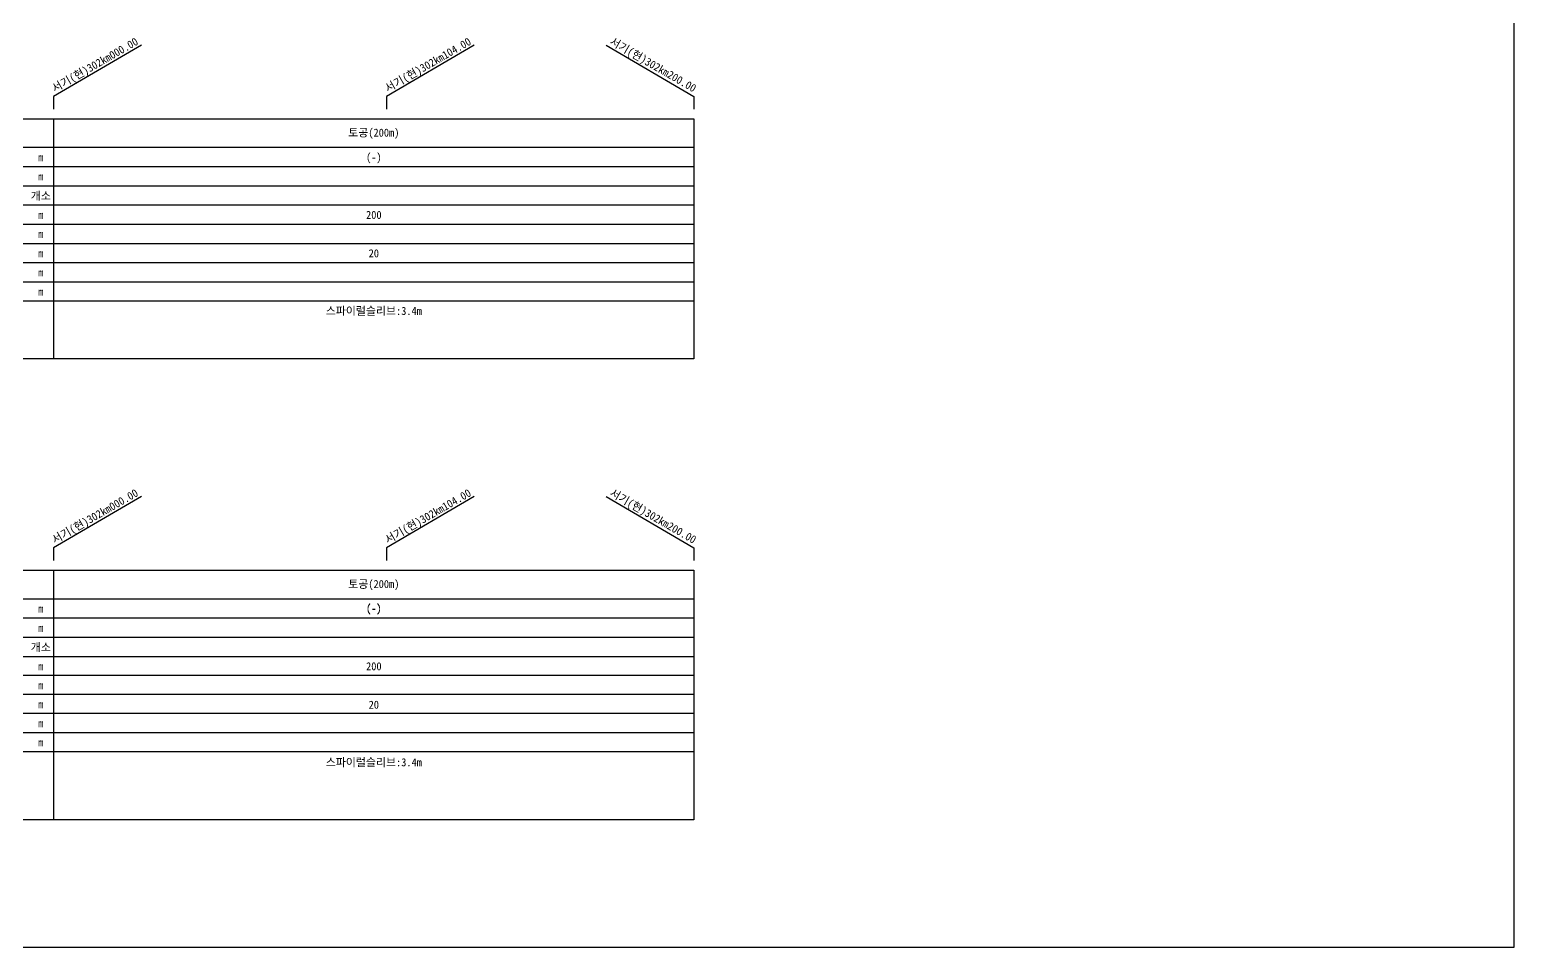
# Model space of a CAD drawing. Header units: millimetres. Extents: x 3302 to 4098, y 1103 to 1809.
# Drawn here: x 3634.2 to 4097.9, y 1103.1 to 1389.7 of the extents above; entities that cross this region are included whole.
import ezdxf
from ezdxf.enums import TextEntityAlignment as Align
from ezdxf.xclip import XClip

# ---------------------------------------------------------------- set-up
doc = ezdxf.new("R2010")
doc.units = ezdxf.units.MM
doc.header["$LTSCALE"] = 10
doc.header["$MEASUREMENT"] = 0
doc.header["$XCLIPFRAME"] = 2
for name, color, linetype in [('TT-TABL-LIN1', 4, 'Continuous'), ('TT-TABL-LIN2', 1, 'Continuous'), ('TT-TABL-TEX2', 3, 'Continuous'), ('TZ-BASE', 253, 'Continuous'), ('TZ-LEAL', 1, 'Continuous'), ('TZ-LEAT', 3, 'Continuous')]:
    doc.layers.add(name, color=color, linetype=linetype)
doc.styles.get("Standard").update_dxf_attribs({"font": 'GulimChe.ttf'})

# ---------------------------------------------------------------- blocks, each defined once
blk = doc.blocks.new('JD-FGHFFJ4HDG')
at = {"layer": 'TZ-BASE'}
for p, q in [((40.02, -270.98), (109.75, 271.65)), ((139.21, -283.72), (200.68, 194.66))]:
    blk.add_line(p, q, dxfattribs=at)

msp = doc.modelspace()

# ---------------------------------------------------------------- linework, layer by layer
at = {"layer": 'TT-TABL-LIN1'}
for points in [[(3558.11, 1361.87), (3841.68, 1361.87), (3841.68, 1286.87), (3558.11, 1286.87)], [(3558.11, 1220.85), (3841.68, 1220.85), (3841.68, 1142.85), (3558.11, 1142.85)]]:
    msp.add_lwpolyline(points, close=True, dxfattribs=at)
at = {"layer": 'TT-TABL-LIN2'}
for p, q in [((3641.68, 1361.87), (3641.68, 1286.87)), ((3641.68, 1220.85), (3641.68, 1142.85))]:
    msp.add_line(p, q, dxfattribs=at)
for points in [[(3841.68, 1352.87), (3565.44, 1352.87)], [(3841.68, 1346.87), (3565.44, 1346.87)], [(3841.68, 1340.87), (3565.44, 1340.87)], [(3841.68, 1334.87), (3565.44, 1334.87)], [(3841.68, 1328.87), (3594.44, 1328.87)], [(3841.68, 1322.87), (3565.44, 1322.87)], [(3841.68, 1316.87), (3565.44, 1316.87)], [(3841.68, 1310.87), (3565.44, 1310.87)], [(3841.68, 1304.87), (3565.44, 1304.87)], [(3841.68, 1211.85), (3565.44, 1211.85)], [(3841.68, 1211.85), (3565.44, 1211.85)], [(3841.68, 1205.85), (3565.44, 1205.85)], [(3841.68, 1199.85), (3565.44, 1199.85)], [(3841.68, 1193.85), (3565.44, 1193.85)], [(3841.68, 1187.92), (3594.44, 1187.92)], [(3841.68, 1181.99), (3565.44, 1181.99)], [(3841.68, 1176.07), (3565.44, 1176.07)], [(3841.68, 1170.07), (3565.44, 1170.07)], [(3841.68, 1164.07), (3565.44, 1164.07)]]:
    msp.add_lwpolyline(points, dxfattribs=at)
at = {"layer": 'TZ-LEAL'}
msp.add_lwpolyline([(3301.89, 1103.05), (4097.89, 1103.05), (4097.89, 1619.05), (3301.89, 1619.05)], close=True, dxfattribs=at)
for points in [[(3669.07, 1384.9), (3641.68, 1368.87), (3641.68, 1364.87)], [(3773.07, 1384.9), (3745.68, 1368.87), (3745.68, 1364.87)], [(3814.3, 1384.9), (3841.68, 1368.87), (3841.68, 1364.87)], [(3669.07, 1243.87), (3641.68, 1227.85), (3641.68, 1223.85)], [(3773.07, 1243.87), (3745.68, 1227.85), (3745.68, 1223.85)], [(3814.3, 1243.87), (3841.68, 1227.85), (3841.68, 1223.85)]]:
    msp.add_lwpolyline(points, dxfattribs=at)

# ---------------------------------------------------------------- block references
at = {"layer": 'TZ-BASE'}
ref = msp.add_blockref('JD-FGHFFJ4HDG', (3641.68, 1475.63), dxfattribs=at)
XClip(ref).set_block_clipping_path([(0.0000000329, -75), (199.7365117409, -74.9999999125), (200.2608951615, 75.0000000877), (-0.0000000329, 75)])

# ---------------------------------------------------------------- texts
at = {"layer": 'TT-TABL-TEX2'}
for s, p in [('토공(200m)', (3741.68, 1357.37)), ('토공(200m)', (3741.68, 1216.35)), ('(-)', (3741.68, 1208.85))]:
    msp.add_text(s, height=2.5, dxfattribs=at).set_placement(p, align=Align.MIDDLE)
for s, p in [('m', (3637.68, 1349.87)), ('m', (3637.68, 1343.87)), ('m', (3637.68, 1343.87)), ('개소', (3637.68, 1337.87)), ('m', (3637.68, 1331.87)), ('m', (3637.68, 1325.87)), ('m', (3637.68, 1319.87)), ('m', (3637.68, 1313.87)), ('m', (3637.68, 1307.87)), ('m', (3637.68, 1208.85)), ('m', (3637.68, 1202.85)), ('개소', (3637.68, 1196.85)), ('m', (3637.68, 1190.85)), ('m', (3637.68, 1184.92)), ('m', (3637.68, 1178.99)), ('m', (3637.68, 1173.07)), ('m', (3637.68, 1167.07))]:
    msp.add_text(s, height=2.5, rotation=0, dxfattribs=at).set_placement(p, align=Align.MIDDLE)
for s, p in [('(-)', (3741.68, 1349.87)), ('200', (3741.68, 1331.87)), ('20', (3741.68, 1319.87)), ('스파이럴슬리브:3.4m', (3741.68, 1301.87)), ('(-)', (3741.68, 1208.85)), ('200', (3741.68, 1190.85)), ('20', (3741.68, 1178.85)), ('스파이럴슬리브:3.4m', (3741.68, 1160.85))]:
    msp.add_text(s, height=2.5, dxfattribs=at).set_placement(p, align=Align.MIDDLE_CENTER)
at = {"layer": 'TZ-LEAT'}
for s, rotation, p in [('서기(현)302km000.00', 30, (3655.18, 1377.66)), ('서기(현)302km104.00', 30, (3759.18, 1377.66)), ('서기(현)302km200.00', 330, (3828.29, 1377.7)), ('서기(현)302km000.00', 30, (3655.18, 1236.64)), ('서기(현)302km104.00', 30, (3759.18, 1236.64)), ('서기(현)302km200.00', 330, (3828.29, 1236.67))]:
    msp.add_text(s, height=2.5, rotation=rotation, dxfattribs=at).set_placement(p, align=Align.CENTER)

doc.saveas('drawing.dxf')
